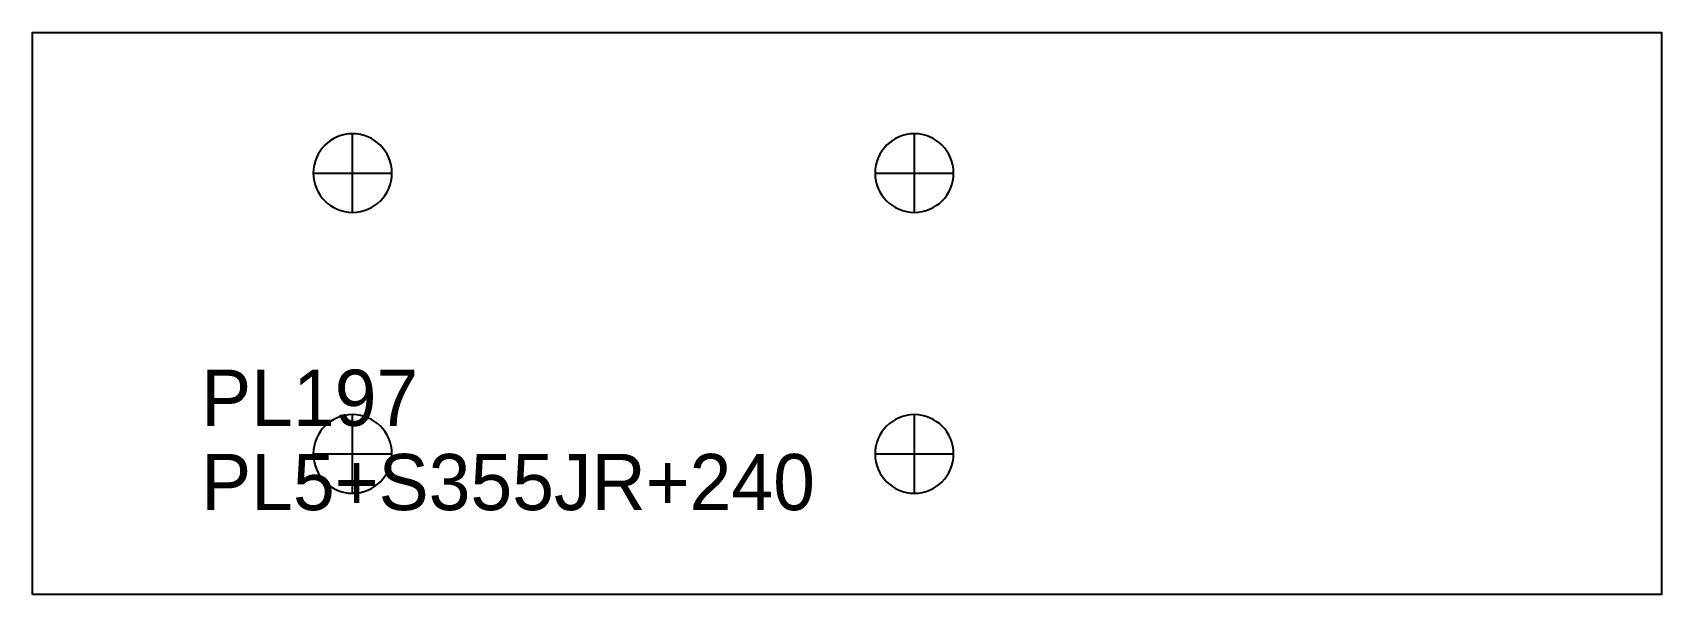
# Model space of a CAD drawing. Extents: x 0 to 290, y 0 to 100.
import ezdxf

# ---------------------------------------------------------------- set-up
doc = ezdxf.new("R2010")
doc.units = 0
for name, color, linetype in [('14', 7, 'CONTINUOUS'), ('CUT', 7, 'CONTINUOUS'), ('SCRIBE', 3, 'CONTINUOUS'), ('TEXT', 7, 'CONTINUOUS')]:
    doc.layers.add(name, color=color, linetype=linetype)

msp = doc.modelspace()

# ---------------------------------------------------------------- linework, layer by layer
at = {"layer": '14', "color": 7, "linetype": 'CONTINUOUS'}
for p, q in [((56.98, 68), (56.98, 82)), ((156.99, 68), (156.99, 82)), ((49.98, 75), (63.98, 75)), ((149.99, 75), (163.99, 75)), ((56.98, 18), (56.98, 32)), ((156.99, 18), (156.99, 32)), ((49.98, 25), (63.98, 25)), ((149.99, 25), (163.99, 25))]:
    msp.add_line(p, q, dxfattribs=at)
for points in [[(56.98, 82, 1), (56.98, 68, 1)], [(156.99, 82, 1), (156.99, 68, 1)], [(56.98, 32, 1), (56.98, 18, 1)], [(156.99, 32, 1), (156.99, 18, 1)]]:
    msp.add_lwpolyline(points, format="xyb", close=True, dxfattribs=at)
at = {"layer": 'CUT', "color": 7, "linetype": 'CONTINUOUS'}
msp.add_lwpolyline([(0, 0), (0, 100), (290, 100), (290, 0)], close=True, dxfattribs=at)

# ---------------------------------------------------------------- texts
at = {"layer": 'SCRIBE', "color": 3}
msp.add_text('PL197', height=10, dxfattribs=at).set_placement((30, 30))
at = {"layer": 'TEXT', "color": 7}
msp.add_text('PL5+S355JR+240', height=10, dxfattribs=at).set_placement((30, 15))

doc.saveas('drawing.dxf')
